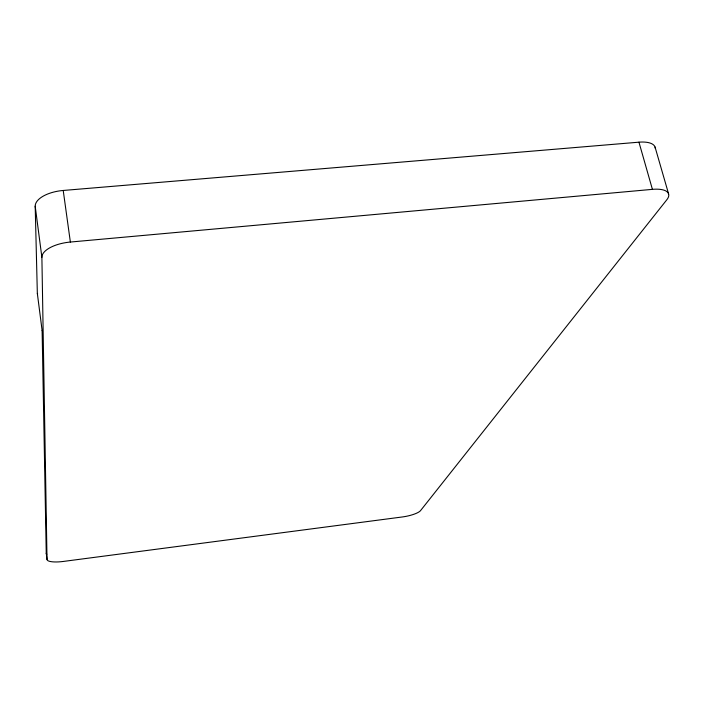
<?xml version="1.0" encoding="UTF-8"?>
<svg xmlns="http://www.w3.org/2000/svg" width="704" height="704" viewBox="0 0 704 704"><rect width="100%" height="100%" fill="white"/><g stroke="black" fill="none" stroke-linecap="round" stroke-linejoin="round"><path stroke-width="1.06" d="M47.01 559.46L41.888 257.312A28.257 12.355 -6.8 0 1 70.365 242.044L652.414 189.358A26.893 10.331 -16.8 0 1 666.855 199.725L420.517 510.646A15.541 3.81 -11.4 0 1 402.327 516.965L63.228 561.458A16.421 4.118 -8 0 1 47.01 559.46L46.244 553.203L42.117 330.51L37.338 293.418L35.2 206.237A27.905 13.086 -6.5 0 1 63.219 190.467L638.95 142.182A26.594 10.965 -17.4 0 1 655.318 148.5M655.063 147.074L668.562 193.785M638.95 142.182L652.414 189.358M63.219 190.467L70.365 242.044M35.2 206.237L41.888 257.312M46.816 554.215A16.403 4.18 -8 0 1 46.244 553.203M37.638 293.867A10.138 4.206 -6.5 0 1 37.338 293.418M42.407 330.924A10.226 4.004 -6.8 0 1 42.117 330.51"/></g></svg>
